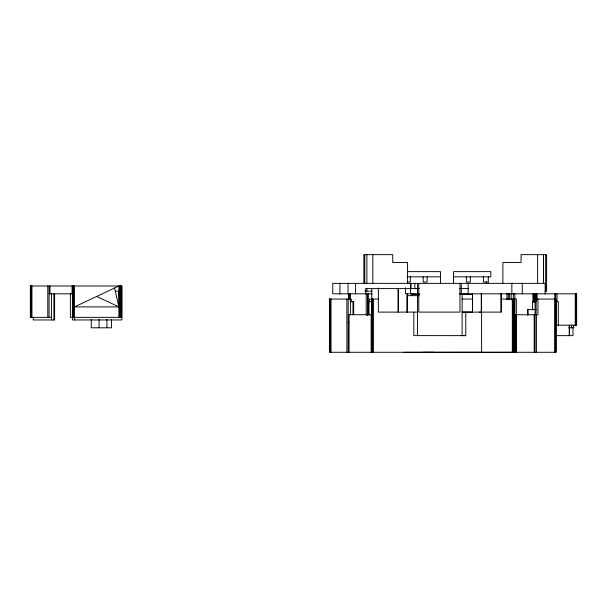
<?xml version="1.0" encoding="UTF-8"?>
<svg xmlns="http://www.w3.org/2000/svg" width="607" height="607" viewBox="0 0 607 607"><rect width="100%" height="100%" fill="white"/><g stroke="black" fill="none" stroke-linecap="round" stroke-linejoin="round"><path stroke-width="0.91" d="M339.92 293.818L339.92 283.37M348.054 293.818L348.054 283.37M355.596 293.818L355.596 283.37M407.16 293.818L407.16 312.104L407.16 295.647L419.209 295.647M413.845 312.104L413.837 335.61L465.774 335.633L465.774 312.119L462.124 312.104L462.139 294.319L467.982 294.342M417.487 335.61L417.487 295.647M465.774 312.119L472.458 312.104L472.466 293.75M481.359 312.104L481.359 293.295L481.366 312.104L480.691 312.104M404.042 352.303L482.952 352.235M462.132 335.61L462.124 312.104L501.154 312.104L501.147 293.295M462.139 299.039L472.443 299.061L472.466 294.342L460.243 294.327M472.443 299.061L472.458 312.104M483.02 352.348L514.364 352.28M459.696 288.575L461.282 288.568M410.529 288.591L411.038 288.591L411.053 283.37M423.261 352.303L433.208 352.28M407.396 271.632L440.507 271.632L440.507 283.864M406.993 276.853L440.507 276.853M453.566 276.853L490.79 276.853L490.79 271.632L453.566 271.632L453.566 283.864M406.993 282.08L410.34 282.08L410.34 276.853M487.315 282.08L483.392 282.08L483.392 276.853M419.323 288.591L365.581 288.591L365.581 293.818M459.423 288.591L468.172 288.591M115.284 291.223L119.632 291.223M364.807 291.223L371.985 291.223M545.003 291.223L546.611 291.223L546.611 254.652L521.064 254.652L521.064 262.49L502.877 262.49L502.877 283.81M49.091 293.834L73.538 293.834M372.061 293.834L332.742 293.818L332.742 283.37L545.169 283.37L545.169 293.818M419.505 293.818L405.491 293.818L405.491 287.726M459.393 293.818L576.65 293.834L576.65 325.185L556.475 325.185L556.475 301.671M419.505 294.342L413.041 294.342L413.041 293.818M378.411 299.061L369.458 299.061L369.458 301.823M500.942 299.061L516.345 299.061L516.36 352.28M535.048 299.061L556.042 299.061L556.042 352.28L329.426 352.28L329.426 299.061L351.256 299.061L351.256 301.671M350.239 301.671L353.684 301.671L353.684 314.73M367.493 301.671L372.182 301.671M536.178 301.671L532.514 301.671L532.514 310.071M555.458 301.671L558.319 301.671L558.319 325.185M536.102 309.509L527.756 309.509L527.756 315.139M417.487 312.104L378.358 312.104L378.366 288.006M348.168 314.73L371.841 314.73M514.114 314.73L537.946 314.73L537.946 299.061M51.504 317.347L30.35 317.347L30.35 285.996L121.825 285.996L121.825 319.957L72.506 319.957L72.506 293.834M121.825 317.347L70.382 317.347L70.382 293.834M348.168 322.567L349.055 322.567M568.683 327.795L573.774 327.795L573.774 325.185M555.382 335.633L572.978 335.633L572.978 327.188M479.56 312.104L480.099 312.104M460.842 335.61L465.774 335.633M415.909 288.568L417.457 288.591M96.68 296.444L118.873 306.899L114.548 288.029M118.873 291.223L119.632 306.899L74.486 306.899L118.873 285.996L118.873 317.347M576.415 293.834L576.415 325.185M576.286 293.834L576.286 325.185M576.164 293.834L576.164 325.185M576.013 293.834L576.013 325.185M575.261 293.834L575.261 325.185M571.422 324.995L571.422 327.795M569.434 325.367L569.434 335.633M569.26 325.367L569.26 335.633M557.029 293.834L557.029 301.671M555.807 299.061L555.807 352.28M555.671 293.834L555.678 352.28M555.549 299.061L555.549 352.28M555.405 299.061L555.405 352.28M554.798 293.834L554.798 299.934M554.646 299.061L554.646 352.28M545.64 254.652L545.64 291.223M543.561 254.652L543.561 283.719M543.44 254.652L543.44 283.719M537.612 254.652L537.612 283.719M536.975 293.834L536.975 299.934M536.634 293.834L536.634 299.934M536.398 293.834L536.398 299.934M536.413 314.73L536.413 352.28M536.125 293.834L536.072 314.73M535.814 293.834L535.814 299.934M535.465 293.834L535.465 299.934M535.086 293.834L535.055 352.28M534.684 293.834L534.684 302.134M534.259 293.834L534.259 302.134M534.183 314.73L534.183 352.28M533.819 293.834L533.819 302.134M532.916 293.834L532.916 302.134M527.923 309.509L527.923 315.139M522.255 283.37L522.255 293.818M516.026 314.73L516.026 352.28M515.791 314.73L515.791 352.28M515.518 314.73L515.518 352.28M515.199 314.73L515.199 352.28M514.842 293.545L514.857 352.28M514.478 299.061L514.478 352.28M514.076 299.061L514.076 352.28M513.651 299.061L513.651 352.28M513.317 293.545L513.317 299.205M513.211 299.061L513.211 352.28M512.308 299.061L512.308 352.28M511.853 283.37L511.853 293.818M511.17 293.325L511.17 299.759M509.448 293.242L509.448 299.479M508.279 293.181L508.279 299.471M506.951 293.181L506.951 299.471M501.154 293.568L501.154 312.104M488.286 276.853L488.286 283.492M486.48 281.595L486.48 283.492M481.586 312.135L481.586 352.28M470.296 276.853L470.296 282.08L466.381 282.08L466.381 276.853M468.172 283.37L468.172 293.818M461.282 283.37L461.282 293.818M459.977 283.37L459.977 312.104L418.769 312.104L418.769 283.37M427.093 276.853L427.093 282.08L423.178 282.08L423.178 276.853M417.457 283.37L417.457 293.818M414.847 283.37L414.847 288.591M411.978 293.796L411.994 295.647M410.544 283.37L410.529 293.818M407.57 283.81L407.57 262.49L392.729 262.49L392.729 254.652L363.843 254.652L363.843 283.719M373.571 299.061L373.571 352.28M372.835 254.652L372.835 283.719M372.531 299.061L372.531 352.28M372.296 299.061L372.296 352.28M372.068 299.061L372.068 352.28M371.772 288.613L371.863 352.28M371.674 299.061L371.674 352.28M371.583 299.061L371.583 301.671M371.15 314.73L371.15 352.28M368.995 301.671L368.995 314.912M368.381 293.834L368.419 314.912M367.493 293.834L367.493 315.777M366.886 254.652L366.886 283.719M366.886 288.408L366.886 291.223M366.196 293.834L366.196 315.041M364.807 254.652L364.807 283.719M352.993 301.671L352.993 314.73M350.58 299.061L350.58 314.73M350.345 293.834L350.345 299.365M349.48 293.834L349.48 299.365M349.313 293.834L349.313 299.365M349.169 299.365L349.169 293.834L349.04 299.365M349.055 314.73L349.055 352.28M348.942 293.834L348.942 299.365M348.752 293.834L348.752 299.365M348.168 299.061L348.168 352.28M346.87 299.061L346.87 352.28M331.02 299.061L331.02 352.28M330.155 299.061L330.155 352.28M329.988 299.061L329.988 352.28M329.844 299.061L329.76 352.28M329.715 299.061L329.715 352.28M329.609 299.061L329.609 352.28M121.726 285.996L121.726 317.347M121.597 285.996L121.597 317.347M121.43 285.996L121.43 317.347M121.21 285.996L121.21 317.347M120.96 285.996L120.96 317.347M120.672 285.996L120.672 317.347M120.345 285.996L120.345 317.347M120.004 285.996L120.004 317.347M119.632 285.996L119.632 317.347M111.513 319.396L111.513 327.795L91.247 327.795L91.247 319.305M106.915 319.396L106.915 327.795M99.078 319.305L99.078 327.795M74.623 317.158L74.608 319.957M74.486 285.996L74.486 317.347M73.455 285.996L73.455 317.347M73.219 285.996L73.219 317.347M72.992 285.996L72.992 317.347M72.787 285.996L72.787 317.347M72.597 285.996L72.597 317.347M72.074 285.996L72.074 293.834M54.607 293.834L54.607 319.957L33.241 319.957L33.241 317.347M53.917 293.834L53.917 319.957M51.504 293.834L51.504 319.957M49.979 285.996L49.979 293.834M49.091 285.996L49.091 317.347M47.786 285.996L47.786 317.347M31.943 285.996L31.943 317.347M31.078 285.996L31.078 317.347M30.911 285.996L30.911 317.347M30.76 285.996L30.76 317.347M30.638 285.996L30.638 317.347M30.532 285.996L30.532 317.347M398.238 288.591L398.238 312.104L398.23 288.591"/></g></svg>
